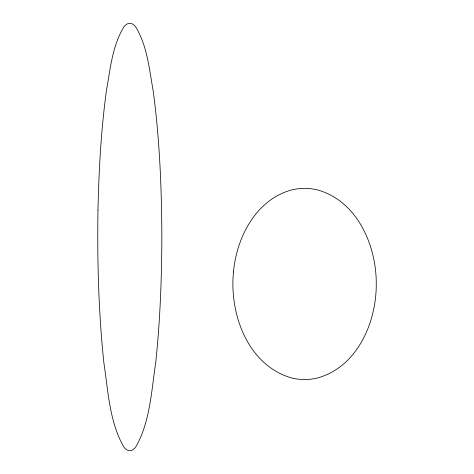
<?xml version="1.0" encoding="UTF-8"?>
<svg xmlns="http://www.w3.org/2000/svg" width="474" height="474" viewBox="0 0 474 474"><rect width="100%" height="100%" fill="white"/><g stroke="black" fill="none" stroke-linecap="round" stroke-linejoin="round"><path stroke-width="0.71" d="M97.982 210.213C97.17 261.067 98.556 312.016 103.847 362.622C108.173 390.973 109.31 421.475 123.779 446.935A21.117 10.558 90 0 0 135.789 446.935C150.258 421.475 151.396 390.973 155.721 362.622C160.111 320.904 161.735 278.937 161.841 237C161.658 188.131 159.679 139.166 153.155 90.7C149.269 69.18 147.343 46.15 135.789 27.065A21.117 10.558 90 0 0 123.779 27.065C112.225 46.15 110.3 69.18 106.413 90.7C101.039 130.309 98.865 170.273 97.982 210.213M233.469 271.975C229.286 313.711 247.523 364.921 291.154 377.843A213.875 106.94 90 0 0 318.024 377.843C357.55 366.479 376.457 322.202 376.273 283.956C376.457 245.71 357.55 201.426 318.024 190.068A213.881 106.94 -90 0 0 291.154 190.068C255.747 199.969 236.597 237.581 233.469 271.975"/></g></svg>
